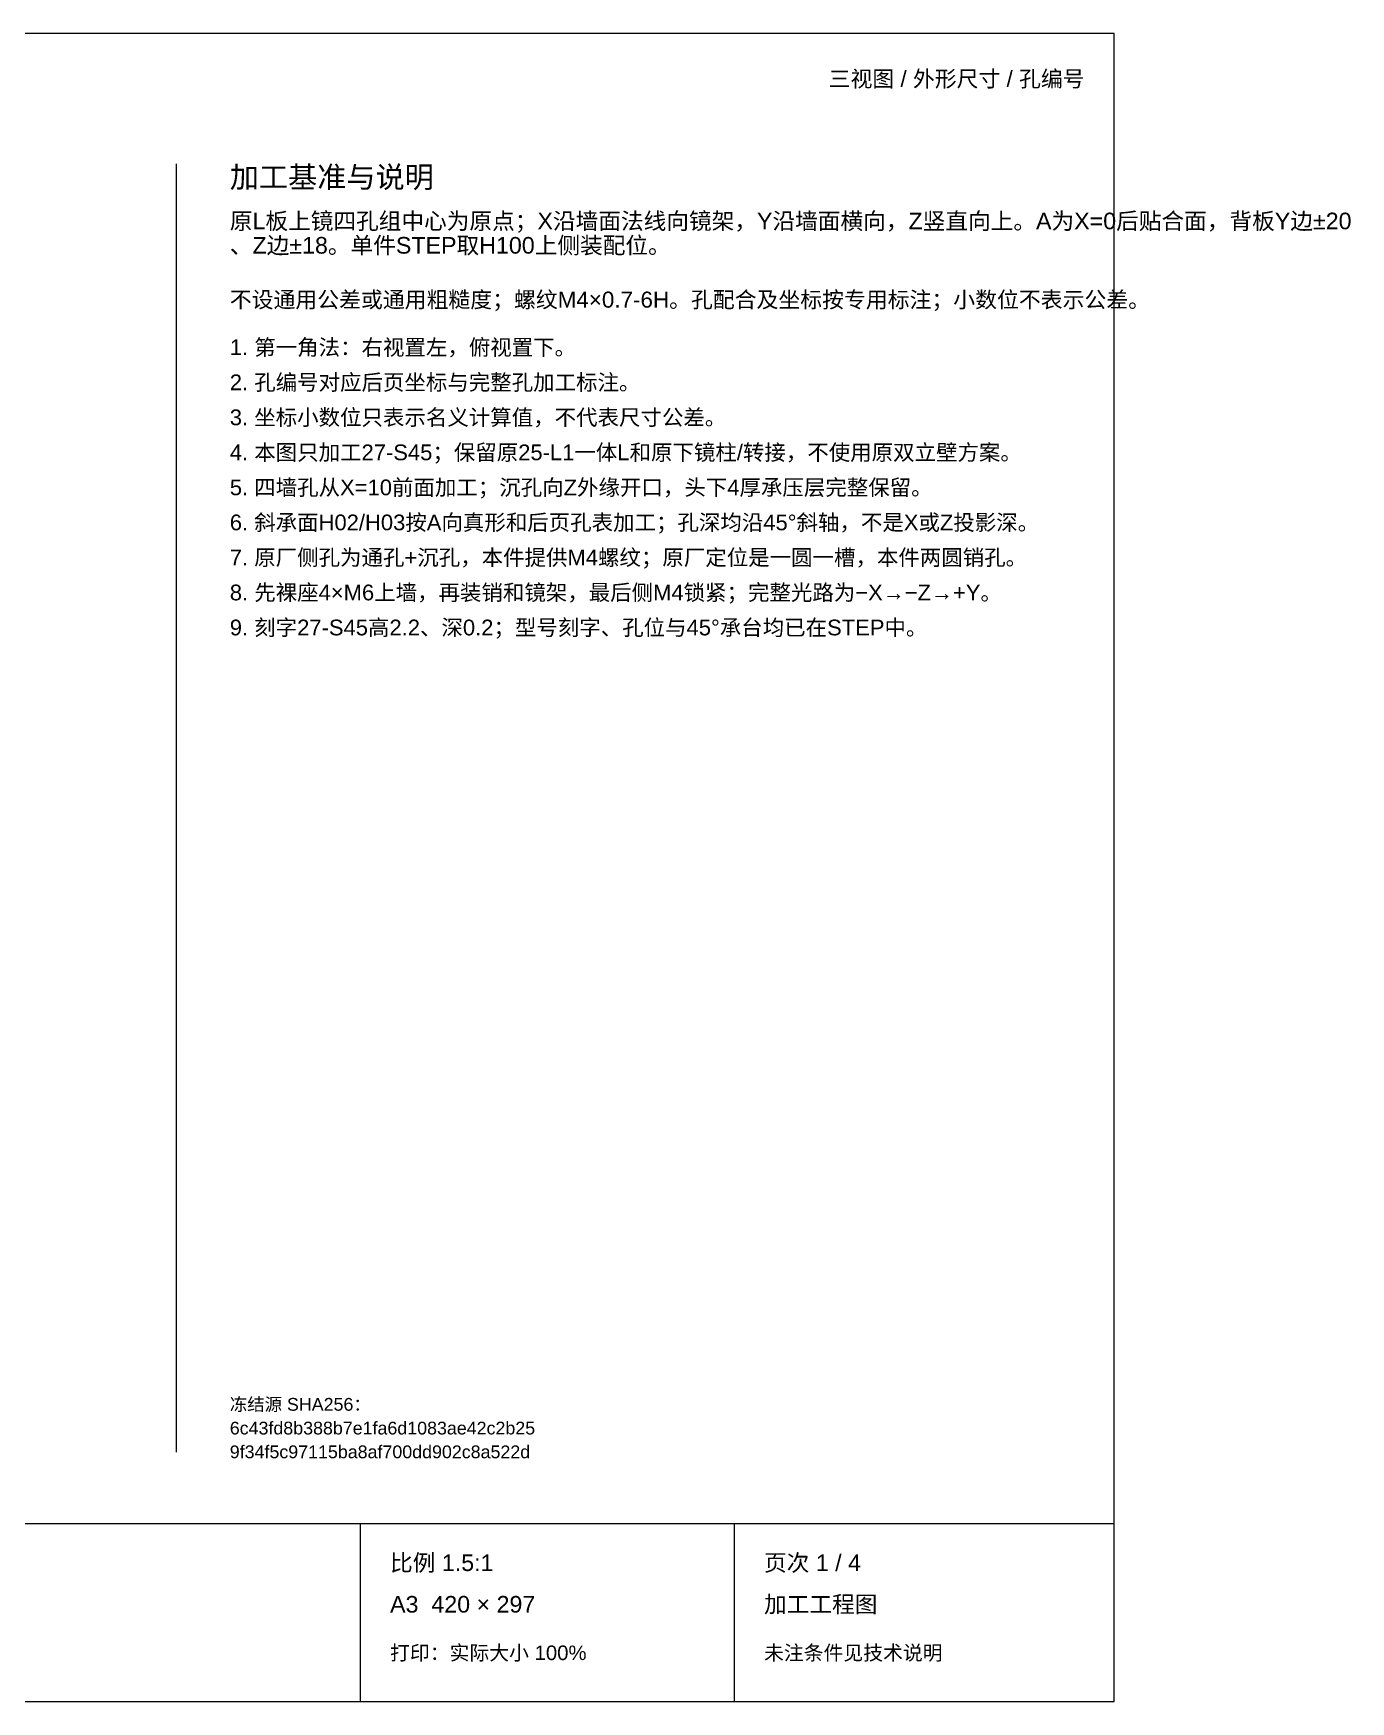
# Paper-space layout '01_三视图' of a CAD drawing. Header units: millimetres. Extents: x 8 to 452, y 8 to 289.
# Drawn here: x 229.9 to 451.8, y 8 to 289 of the extents above; entities that cross this region are included whole.
import ezdxf
from ezdxf.enums import TextEntityAlignment as Align

# ---------------------------------------------------------------- set-up
doc = ezdxf.new("R2010")
doc.units = ezdxf.units.MM
doc.layers.add('ANNOTATIONS', color=7, linetype='CONTINUOUS', lineweight=18)
doc.styles.add('CJK', font='Arial Unicode.ttf')

psp = doc.layouts.new('01_三视图')

# ---------------------------------------------------------------- linework, layer by layer
at = {"layer": 'ANNOTATIONS'}
for p, q in [((412, 289), (8, 289)), ((412, 8), (412, 289)), ((254, 50), (254, 267)), ((8, 38), (412, 38)), ((285, 8), (285, 38)), ((348, 8), (348, 38)), ((8, 8), (412, 8))]:
    psp.add_line(p, q, dxfattribs=at)

# ---------------------------------------------------------------- texts
at = {"layer": 'ANNOTATIONS', "style": 'CJK'}
psp.add_text('三视图 / 外形尺寸 / 孔编号', height=2.7, dxfattribs=at).set_placement((407, 280), align=Align.RIGHT)
for s, height, p in [('加工基准与说明', 3.6, (263, 263)), ('原L板上镜四孔组中心为原点；X沿墙面法线向镜架，Y沿墙面横向，Z竖直向上。A为X=0后贴合面，背板Y边±20', 2.8, (263, 256)), ('、Z边±18。单件STEP取H100上侧装配位。', 2.8, (263, 251.9)), ('不设通用公差或通用粗糙度；螺纹M4×0.7-6H。孔配合及坐标按专用标注；小数位不表示公差。', 2.7, (263, 242.8)), ('1. 第一角法：右视置左，俯视置下。', 2.65, (263, 234.8)), ('2. 孔编号对应后页坐标与完整孔加工标注。', 2.65, (263, 228.9)), ('3. 坐标小数位只表示名义计算值，不代表尺寸公差。', 2.65, (263, 223)), ('4. 本图只加工27-S45；保留原25-L1一体L和原下镜柱/转接，不使用原双立壁方案。', 2.65, (263, 217.1)), ('5. 四墙孔从X=10前面加工；沉孔向Z外缘开口，头下4厚承压层完整保留。', 2.65, (263, 211.2)), ('6. 斜承面H02/H03按A向真形和后页孔表加工；孔深均沿45°斜轴，不是X或Z投影深。', 2.65, (263, 205.3)), ('7. 原厂侧孔为通孔+沉孔，本件提供M4螺纹；原厂定位是一圆一槽，本件两圆销孔。', 2.65, (263, 199.4)), ('8. 先裸座4×M6上墙，再装销和镜架，最后侧M4锁紧；完整光路为−X→−Z→+Y。', 2.65, (263, 193.5)), ('9. 刻字27-S45高2.2、深0.2；型号刻字、孔位与45°承台均已在STEP中。', 2.65, (263, 187.6)), ('冻结源 SHA256：', 2.15, (263, 57)), ('6c43fd8b388b7e1fa6d1083ae42c2b25', 2.15, (263, 53)), ('9f34f5c97115ba8af700dd902c8a522d', 2.15, (263, 49)), ('比例 1.5:1', 2.8, (290, 30)), ('页次 1 / 4', 2.8, (353, 30)), ('A3  420 × 297', 2.8, (290, 23)), ('加工工程图', 2.8, (353, 23)), ('打印：实际大小 100%', 2.45, (290, 15)), ('未注条件见技术说明', 2.45, (353, 15))]:
    psp.add_text(s, height=height, dxfattribs=at).set_placement(p)

doc.saveas('drawing.dxf')
